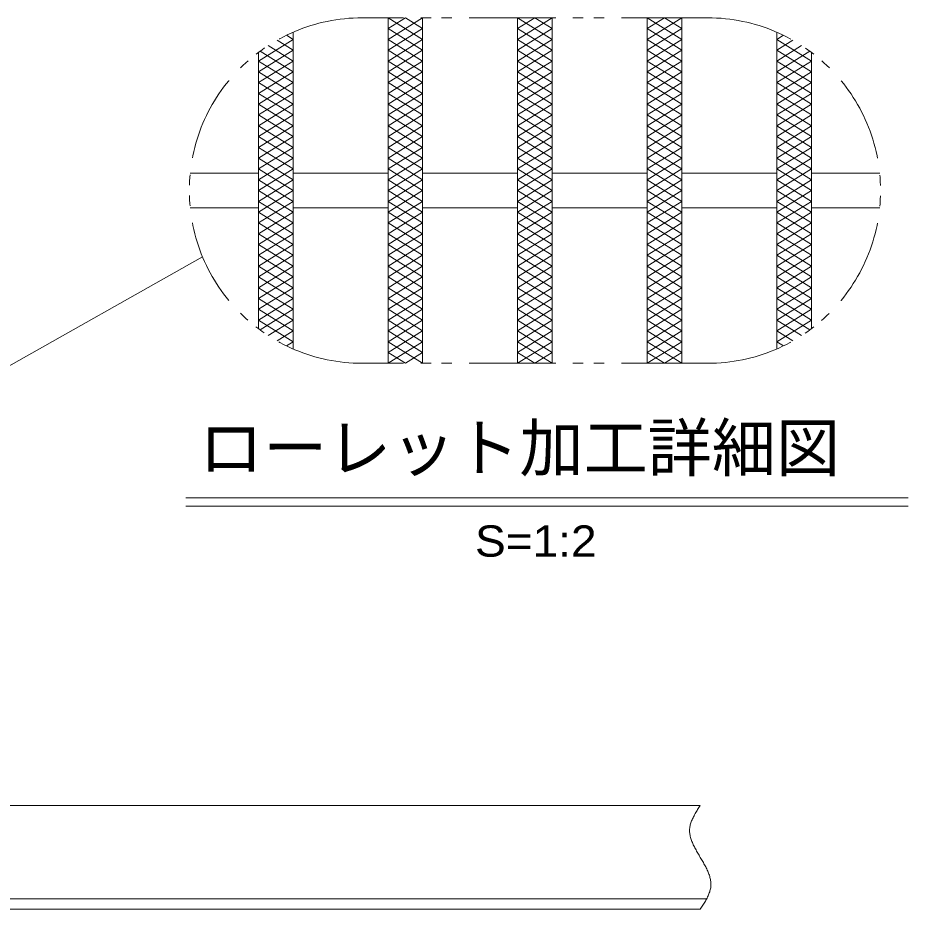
# Model space of a CAD drawing. Units: millimetres, scale not verified. Extents: x -1050 to 1050, y -742 to 742.
# Drawn here: x 212.1 to 469.7, y 152.5 to 410.5 of the extents above; entities that cross this region are included whole.
import ezdxf
from ezdxf.enums import TextEntityAlignment as Align

# ---------------------------------------------------------------- set-up
doc = ezdxf.new("R2010")
doc.units = ezdxf.units.MM
doc.header["$LTSCALE"] = 5
doc.linetypes.add('DOUBLE_CHAIN1', pattern=[8.8, 5, -1, 0.6, -0.6, 0.6, -1])
for name, color, linetype, lineweight in [('0-1_寸法注釈', 2, 'Continuous', 9), ('0-4_蓋', 5, 'Continuous', 9), ('0-5_ハッチング', 4, 'Continuous', 9), ('0-6_想像線', 134, 'DOUBLE_CHAIN1', 9), ('0-8_枠', 7, 'Continuous', 9)]:
    doc.layers.add(name, color=color, linetype=linetype, lineweight=lineweight)
doc.styles.add('HG丸ｺﾞｼｯｸM-PRO', font='')
doc.styles.get('HG丸ｺﾞｼｯｸM-PRO').set_extended_font_data('HG丸ｺﾞｼｯｸM-PRO')

msp = doc.modelspace()

# ---------------------------------------------------------------- linework, layer by layer
at = {"layer": '0-1_寸法注釈'}
for p, q in [((265.531, 341.334), (134.668, 267.478)), ((260.662, 271.602), (469.701, 271.602)), ((260.662, 269.102), (469.701, 269.102))]:
    msp.add_line(p, q, dxfattribs=at)
at = {"layer": '0-4_蓋'}
for p, q in [((319.207, 410.513), (319.207, 310.513)), ((319.207, 410.513), (319.207, 310.513)), ((329.207, 410.513), (329.207, 310.513)), ((329.207, 410.513), (329.207, 310.513)), ((356.707, 410.513), (356.707, 310.513)), ((356.707, 410.513), (356.707, 310.513)), ((366.707, 410.513), (366.707, 310.513)), ((366.707, 410.513), (366.707, 310.513)), ((394.207, 410.513), (394.207, 310.513)), ((394.207, 410.513), (394.207, 310.513)), ((404.207, 410.513), (404.207, 310.513)), ((404.207, 410.513), (404.207, 310.513)), ((291.707, 406.338), (291.707, 314.687)), ((291.707, 406.338), (291.707, 314.687)), ((431.707, 406.338), (431.707, 314.687)), ((431.707, 406.338), (431.707, 314.687)), ((281.707, 400.513), (281.707, 320.513)), ((281.707, 400.513), (281.707, 320.513)), ((441.707, 400.513), (441.707, 320.513)), ((441.707, 400.513), (441.707, 320.513)), ((261.957, 365.513), (281.707, 365.513)), ((291.707, 365.513), (319.207, 365.513)), ((329.207, 365.513), (356.707, 365.513)), ((366.707, 365.513), (394.207, 365.513)), ((404.207, 365.513), (431.707, 365.513)), ((441.707, 365.513), (461.456, 365.513)), ((261.957, 355.513), (281.707, 355.513)), ((291.707, 355.513), (319.207, 355.513)), ((329.207, 355.513), (356.707, 355.513)), ((366.707, 355.513), (394.207, 355.513)), ((404.207, 355.513), (431.707, 355.513)), ((441.707, 355.513), (461.456, 355.513))]:
    msp.add_line(p, q, dxfattribs=at)
at = {"layer": '0-5_ハッチング'}
for p, q in [((319.207, 404.263), (329.207, 410.513)), ((319.207, 410.513), (329.207, 404.263)), ((319.207, 407.388), (324.207, 410.513)), ((324.207, 410.513), (329.207, 407.388)), ((356.707, 404.263), (366.707, 410.513)), ((356.707, 410.513), (366.707, 404.263)), ((356.707, 407.388), (361.707, 410.513)), ((361.707, 410.513), (366.707, 407.388)), ((394.207, 404.263), (404.207, 410.513)), ((394.207, 410.513), (404.207, 404.263)), ((394.207, 407.388), (399.207, 410.513)), ((399.207, 410.513), (404.207, 407.388)), ((289.797, 405.456), (291.707, 404.263)), ((319.207, 401.138), (329.207, 407.388)), ((319.207, 407.388), (329.207, 401.138)), ((356.707, 401.138), (366.707, 407.388)), ((356.707, 407.388), (366.707, 401.138)), ((394.207, 401.138), (404.207, 407.388)), ((394.207, 407.388), (404.207, 401.138)), ((431.707, 404.263), (433.617, 405.456)), ((281.707, 398.013), (291.707, 404.263)), ((287.082, 404.028), (291.707, 401.138)), ((319.207, 398.013), (329.207, 404.263)), ((319.207, 404.263), (329.207, 398.013)), ((356.707, 398.013), (366.707, 404.263)), ((356.707, 404.263), (366.707, 398.013)), ((394.207, 398.013), (404.207, 404.263)), ((394.207, 404.263), (404.207, 398.013)), ((431.707, 404.263), (441.707, 398.013)), ((431.707, 401.138), (436.332, 404.028)), ((281.707, 394.888), (291.707, 401.138)), ((282.164, 400.852), (291.707, 394.888)), ((284.543, 402.49), (291.707, 398.013)), ((319.207, 394.888), (329.207, 401.138)), ((319.207, 401.138), (329.207, 394.888)), ((356.707, 394.888), (366.707, 401.138)), ((356.707, 401.138), (366.707, 394.888)), ((394.207, 394.888), (404.207, 401.138)), ((394.207, 401.138), (404.207, 394.888)), ((431.707, 398.013), (438.871, 402.49)), ((431.707, 401.138), (441.707, 394.888)), ((431.707, 394.888), (441.249, 400.852)), ((281.707, 398.013), (291.707, 391.763)), ((281.707, 391.763), (291.707, 398.013)), ((319.207, 398.013), (329.207, 391.763)), ((319.207, 391.763), (329.207, 398.013)), ((356.707, 398.013), (366.707, 391.763)), ((356.707, 391.763), (366.707, 398.013)), ((394.207, 398.013), (404.207, 391.763)), ((394.207, 391.763), (404.207, 398.013)), ((431.707, 398.013), (441.707, 391.763)), ((431.707, 391.763), (441.707, 398.013)), ((281.707, 394.888), (291.707, 388.638)), ((281.707, 388.638), (291.707, 394.888)), ((319.207, 394.888), (329.207, 388.638)), ((319.207, 388.638), (329.207, 394.888)), ((356.707, 394.888), (366.707, 388.638)), ((356.707, 388.638), (366.707, 394.888)), ((394.207, 394.888), (404.207, 388.638)), ((394.207, 388.638), (404.207, 394.888)), ((431.707, 394.888), (441.707, 388.638)), ((431.707, 388.638), (441.707, 394.888)), ((281.707, 391.763), (291.707, 385.513)), ((281.707, 385.513), (291.707, 391.763)), ((319.207, 391.763), (329.207, 385.513)), ((319.207, 385.513), (329.207, 391.763)), ((356.707, 391.763), (366.707, 385.513)), ((356.707, 385.513), (366.707, 391.763)), ((394.207, 391.763), (404.207, 385.513)), ((394.207, 385.513), (404.207, 391.763)), ((431.707, 391.763), (441.707, 385.513)), ((431.707, 385.513), (441.707, 391.763)), ((281.707, 388.638), (291.707, 382.388)), ((281.707, 382.388), (291.707, 388.638)), ((319.207, 388.638), (329.207, 382.388)), ((319.207, 382.388), (329.207, 388.638)), ((356.707, 388.638), (366.707, 382.388)), ((356.707, 382.388), (366.707, 388.638)), ((394.207, 388.638), (404.207, 382.388)), ((394.207, 382.388), (404.207, 388.638)), ((431.707, 388.638), (441.707, 382.388)), ((431.707, 382.388), (441.707, 388.638)), ((281.707, 385.513), (291.707, 379.263)), ((281.707, 379.263), (291.707, 385.513)), ((319.207, 379.263), (329.207, 385.513)), ((319.207, 385.513), (329.207, 379.263)), ((356.707, 385.513), (366.707, 379.263)), ((356.707, 379.263), (366.707, 385.513)), ((394.207, 385.513), (404.207, 379.263)), ((394.207, 379.263), (404.207, 385.513)), ((431.707, 385.513), (441.707, 379.263)), ((431.707, 379.263), (441.707, 385.513)), ((281.707, 382.388), (291.707, 376.138)), ((281.707, 376.138), (291.707, 382.388)), ((319.207, 382.388), (329.207, 376.138)), ((319.207, 376.138), (329.207, 382.388)), ((356.707, 382.388), (366.707, 376.138)), ((356.707, 376.138), (366.707, 382.388)), ((394.207, 382.388), (404.207, 376.138)), ((394.207, 376.138), (404.207, 382.388)), ((431.707, 382.388), (441.707, 376.138)), ((431.707, 376.138), (441.707, 382.388)), ((281.707, 373.013), (291.707, 379.263)), ((281.707, 379.263), (291.707, 373.013)), ((319.207, 373.013), (329.207, 379.263)), ((319.207, 379.263), (329.207, 373.013)), ((356.707, 373.013), (366.707, 379.263)), ((356.707, 379.263), (366.707, 373.013)), ((394.207, 373.013), (404.207, 379.263)), ((394.207, 379.263), (404.207, 373.013)), ((431.707, 373.013), (441.707, 379.263)), ((431.707, 379.263), (441.707, 373.013)), ((281.707, 369.888), (291.707, 376.138)), ((281.707, 376.138), (291.707, 369.888)), ((319.207, 369.888), (329.207, 376.138)), ((319.207, 376.138), (329.207, 369.888)), ((356.707, 369.888), (366.707, 376.138)), ((356.707, 376.138), (366.707, 369.888)), ((394.207, 369.888), (404.207, 376.138)), ((394.207, 376.138), (404.207, 369.888)), ((431.707, 369.888), (441.707, 376.138)), ((431.707, 376.138), (441.707, 369.888)), ((281.707, 366.763), (291.707, 373.013)), ((281.707, 373.013), (291.707, 366.763)), ((319.207, 366.763), (329.207, 373.013)), ((319.207, 373.013), (329.207, 366.763)), ((356.707, 366.763), (366.707, 373.013)), ((356.707, 373.013), (366.707, 366.763)), ((394.207, 366.763), (404.207, 373.013)), ((394.207, 373.013), (404.207, 366.763)), ((431.707, 366.763), (441.707, 373.013)), ((431.707, 373.013), (441.707, 366.763)), ((281.707, 363.638), (291.707, 369.888)), ((281.707, 369.888), (291.707, 363.638)), ((319.207, 363.638), (329.207, 369.888)), ((319.207, 369.888), (329.207, 363.638)), ((356.707, 363.638), (366.707, 369.888)), ((356.707, 369.888), (366.707, 363.638)), ((394.207, 363.638), (404.207, 369.888)), ((394.207, 369.888), (404.207, 363.638)), ((431.707, 363.638), (441.707, 369.888)), ((431.707, 369.888), (441.707, 363.638)), ((281.707, 360.513), (291.707, 366.763)), ((281.707, 366.763), (291.707, 360.513)), ((319.207, 360.513), (329.207, 366.763)), ((319.207, 366.763), (329.207, 360.513)), ((356.707, 360.513), (366.707, 366.763)), ((356.707, 366.763), (366.707, 360.513)), ((394.207, 360.513), (404.207, 366.763)), ((394.207, 366.763), (404.207, 360.513)), ((431.707, 360.513), (441.707, 366.763)), ((431.707, 366.763), (441.707, 360.513)), ((281.707, 357.388), (291.707, 363.638)), ((281.707, 363.638), (291.707, 357.388)), ((319.207, 357.388), (329.207, 363.638)), ((319.207, 363.638), (329.207, 357.388)), ((356.707, 357.388), (366.707, 363.638)), ((356.707, 363.638), (366.707, 357.388)), ((394.207, 357.388), (404.207, 363.638)), ((394.207, 363.638), (404.207, 357.388)), ((431.707, 357.388), (441.707, 363.638)), ((431.707, 363.638), (441.707, 357.388)), ((281.707, 354.263), (291.707, 360.513)), ((281.707, 360.513), (291.707, 354.263)), ((319.207, 354.263), (329.207, 360.513)), ((319.207, 360.513), (329.207, 354.263)), ((356.707, 354.263), (366.707, 360.513)), ((356.707, 360.513), (366.707, 354.263)), ((394.207, 354.263), (404.207, 360.513)), ((394.207, 360.513), (404.207, 354.263)), ((431.707, 354.263), (441.707, 360.513)), ((431.707, 360.513), (441.707, 354.263)), ((281.707, 351.138), (291.707, 357.388)), ((281.707, 357.388), (291.707, 351.138)), ((319.207, 351.138), (329.207, 357.388)), ((319.207, 357.388), (329.207, 351.138)), ((356.707, 351.138), (366.707, 357.388)), ((356.707, 357.388), (366.707, 351.138)), ((394.207, 351.138), (404.207, 357.388)), ((394.207, 357.388), (404.207, 351.138)), ((431.707, 351.138), (441.707, 357.388)), ((431.707, 357.388), (441.707, 351.138)), ((281.707, 348.013), (291.707, 354.263)), ((281.707, 354.263), (291.707, 348.013)), ((319.207, 348.013), (329.207, 354.263)), ((319.207, 354.263), (329.207, 348.013)), ((356.707, 348.013), (366.707, 354.263)), ((356.707, 354.263), (366.707, 348.013)), ((394.207, 348.013), (404.207, 354.263)), ((394.207, 354.263), (404.207, 348.013)), ((431.707, 348.013), (441.707, 354.263)), ((431.707, 354.263), (441.707, 348.013)), ((281.707, 344.888), (291.707, 351.138)), ((281.707, 351.138), (291.707, 344.888)), ((319.207, 344.888), (329.207, 351.138)), ((319.207, 351.138), (329.207, 344.888)), ((356.707, 344.888), (366.707, 351.138)), ((356.707, 351.138), (366.707, 344.888)), ((394.207, 344.888), (404.207, 351.138)), ((394.207, 351.138), (404.207, 344.888)), ((431.707, 344.888), (441.707, 351.138)), ((431.707, 351.138), (441.707, 344.888)), ((281.707, 341.763), (291.707, 348.013)), ((281.707, 348.013), (291.707, 341.763)), ((319.207, 341.763), (329.207, 348.013)), ((319.207, 348.013), (329.207, 341.763)), ((356.707, 341.763), (366.707, 348.013)), ((356.707, 348.013), (366.707, 341.763)), ((394.207, 341.763), (404.207, 348.013)), ((394.207, 348.013), (404.207, 341.763)), ((431.707, 341.763), (441.707, 348.013)), ((431.707, 348.013), (441.707, 341.763)), ((281.707, 338.638), (291.707, 344.888)), ((281.707, 344.888), (291.707, 338.638)), ((319.207, 338.638), (329.207, 344.888)), ((319.207, 344.888), (329.207, 338.638)), ((356.707, 338.638), (366.707, 344.888)), ((356.707, 344.888), (366.707, 338.638)), ((394.207, 338.638), (404.207, 344.888)), ((394.207, 344.888), (404.207, 338.638)), ((431.707, 338.638), (441.707, 344.888)), ((431.707, 344.888), (441.707, 338.638)), ((281.707, 335.513), (291.707, 341.763)), ((281.707, 341.763), (291.707, 335.513)), ((319.207, 335.513), (329.207, 341.763)), ((319.207, 341.763), (329.207, 335.513)), ((356.707, 335.513), (366.707, 341.763)), ((356.707, 341.763), (366.707, 335.513)), ((394.207, 335.513), (404.207, 341.763)), ((394.207, 341.763), (404.207, 335.513)), ((431.707, 335.513), (441.707, 341.763)), ((431.707, 341.763), (441.707, 335.513)), ((281.707, 338.638), (291.707, 332.388)), ((281.707, 332.388), (291.707, 338.638)), ((319.207, 338.638), (329.207, 332.388)), ((319.207, 332.388), (329.207, 338.638)), ((356.707, 338.638), (366.707, 332.388)), ((356.707, 332.388), (366.707, 338.638)), ((394.207, 338.638), (404.207, 332.388)), ((394.207, 332.388), (404.207, 338.638)), ((431.707, 338.638), (441.707, 332.388)), ((431.707, 332.388), (441.707, 338.638)), ((281.707, 335.513), (291.707, 329.263)), ((281.707, 329.263), (291.707, 335.513)), ((319.207, 335.513), (329.207, 329.263)), ((319.207, 329.263), (329.207, 335.513)), ((356.707, 335.513), (366.707, 329.263)), ((356.707, 329.263), (366.707, 335.513)), ((394.207, 335.513), (404.207, 329.263)), ((394.207, 329.263), (404.207, 335.513)), ((431.707, 335.513), (441.707, 329.263)), ((431.707, 329.263), (441.707, 335.513)), ((281.707, 332.388), (291.707, 326.138)), ((281.707, 326.138), (291.707, 332.388)), ((319.207, 332.388), (329.207, 326.138)), ((319.207, 326.138), (329.207, 332.388)), ((356.707, 332.388), (366.707, 326.138)), ((356.707, 326.138), (366.707, 332.388)), ((394.207, 332.388), (404.207, 326.138)), ((394.207, 326.138), (404.207, 332.388)), ((431.707, 332.388), (441.707, 326.138)), ((431.707, 326.138), (441.707, 332.388)), ((281.707, 329.263), (291.707, 323.013)), ((281.707, 323.013), (291.707, 329.263)), ((319.207, 329.263), (329.207, 323.013)), ((319.207, 323.013), (329.207, 329.263)), ((356.707, 329.263), (366.707, 323.013)), ((356.707, 323.013), (366.707, 329.263)), ((394.207, 329.263), (404.207, 323.013)), ((394.207, 323.013), (404.207, 329.263)), ((431.707, 329.263), (441.707, 323.013)), ((431.707, 323.013), (441.707, 329.263)), ((281.707, 326.138), (291.707, 319.888)), ((282.164, 320.173), (291.707, 326.138)), ((319.207, 326.138), (329.207, 319.888)), ((319.207, 319.888), (329.207, 326.138)), ((356.707, 326.138), (366.707, 319.888)), ((356.707, 319.888), (366.707, 326.138)), ((394.207, 326.138), (404.207, 319.888)), ((394.207, 319.888), (404.207, 326.138)), ((431.707, 326.138), (441.249, 320.173)), ((431.707, 319.888), (441.707, 326.138)), ((281.707, 323.013), (291.707, 316.763)), ((284.543, 318.535), (291.707, 323.013)), ((319.207, 323.013), (329.207, 316.763)), ((319.207, 316.763), (329.207, 323.013)), ((356.707, 323.013), (366.707, 316.763)), ((356.707, 316.763), (366.707, 323.013)), ((394.207, 323.013), (404.207, 316.763)), ((394.207, 316.763), (404.207, 323.013)), ((431.707, 316.763), (441.707, 323.013)), ((431.707, 323.013), (438.871, 318.535)), ((287.082, 316.997), (291.707, 319.888)), ((319.207, 319.888), (329.207, 313.638)), ((319.207, 313.638), (329.207, 319.888)), ((356.707, 319.888), (366.707, 313.638)), ((356.707, 313.638), (366.707, 319.888)), ((394.207, 319.888), (404.207, 313.638)), ((394.207, 313.638), (404.207, 319.888)), ((431.707, 319.888), (436.332, 316.997)), ((289.797, 315.569), (291.707, 316.763)), ((319.207, 316.763), (329.207, 310.513)), ((319.207, 310.513), (329.207, 316.763)), ((356.707, 316.763), (366.707, 310.513)), ((356.707, 310.513), (366.707, 316.763)), ((394.207, 316.763), (404.207, 310.513)), ((394.207, 310.513), (404.207, 316.763)), ((431.707, 316.763), (433.617, 315.569)), ((319.207, 313.638), (324.207, 310.513)), ((324.207, 310.513), (329.207, 313.638)), ((356.707, 313.638), (361.707, 310.513)), ((361.707, 310.513), (366.707, 313.638)), ((394.207, 313.638), (399.207, 310.513)), ((399.207, 310.513), (404.207, 313.638))]:
    msp.add_line(p, q, dxfattribs=at)
at = {"layer": '0-6_想像線'}
for p, q in [((411.707, 410.513), (311.707, 410.513)), ((411.707, 310.513), (311.707, 310.513))]:
    msp.add_line(p, q, dxfattribs=at)
for points in [[(409.55, 182.475), (409.359, 182.182), (409.169, 181.888), (408.98, 181.595), (408.792, 181.301), (408.608, 181.007), (408.427, 180.714), (408.249, 180.42), (408.076, 180.126), (407.909, 179.831), (407.747, 179.537), (407.592, 179.242), (407.443, 178.947), (407.303, 178.652), (407.171, 178.357), (407.048, 178.061), (406.935, 177.765), (406.832, 177.468), (406.741, 177.172), (406.661, 176.874), (406.593, 176.577), (406.538, 176.279), (406.497, 175.98), (406.47, 175.681), (406.458, 175.381), (406.46, 175.081), (406.476, 174.781), (406.505, 174.48), (406.547, 174.178), (406.601, 173.876), (406.666, 173.574), (406.743, 173.272), (406.829, 172.969), (406.926, 172.665), (407.032, 172.362), (407.147, 172.058), (407.27, 171.753), (407.401, 171.449), (407.538, 171.144), (407.683, 170.839)], [(407.683, 170.839), (407.833, 170.534), (407.989, 170.229), (408.15, 169.923), (408.316, 169.617), (408.485, 169.312), (408.657, 169.006), (408.833, 168.7), (409.01, 168.394), (409.189, 168.087), (409.369, 167.781), (409.55, 167.475), (409.55, 167.475)], [(411.417, 164.111), (411.267, 164.416), (411.111, 164.721), (410.95, 165.027), (410.784, 165.333), (410.615, 165.638), (410.443, 165.944), (410.267, 166.25), (410.09, 166.556), (409.911, 166.863), (409.731, 167.169), (409.55, 167.475)], [(409.55, 152.475), (409.741, 152.768), (409.931, 153.062), (410.12, 153.355), (410.308, 153.649), (410.492, 153.943), (410.673, 154.236), (410.851, 154.53), (411.024, 154.824), (411.191, 155.119), (411.353, 155.413), (411.508, 155.708), (411.657, 156.003), (411.797, 156.298), (411.929, 156.593), (412.052, 156.889), (412.165, 157.185), (412.268, 157.481), (412.359, 157.778), (412.439, 158.076), (412.507, 158.373), (412.562, 158.671), (412.603, 158.97), (412.63, 159.269), (412.642, 159.569), (412.64, 159.869), (412.624, 160.169), (412.595, 160.47), (412.553, 160.772), (412.499, 161.074), (412.434, 161.376), (412.357, 161.678), (412.271, 161.981), (412.174, 162.285), (412.068, 162.588), (411.953, 162.892), (411.83, 163.197), (411.699, 163.501), (411.562, 163.806), (411.417, 164.111)]]:
    msp.add_lwpolyline(points, dxfattribs=at)
for centre, start, end in [((311.707, 360.513), 90, 270), ((411.707, 360.513), 270, 90)]:
    msp.add_arc(centre, 50, start, end, dxfattribs=at)
at = {"layer": '0-8_枠'}
for p, q in [((204.55, 182.475), (409.55, 182.475)), ((-792.45, 155.475), (411.386, 155.475)), ((-795.45, 152.475), (409.55, 152.475))]:
    msp.add_line(p, q, dxfattribs=at)

# ---------------------------------------------------------------- texts
at = {"layer": '0-1_寸法注釈', "color": 7, "style": 'HG丸ｺﾞｼｯｸM-PRO'}
msp.add_text('ローレット加工詳細図', height=13.6, dxfattribs=at).set_placement((264.475, 275.175), align=Align.BOTTOM_LEFT)
at = {"layer": '0-1_寸法注釈', "color": 7, "style": 'HG丸ｺﾞｼｯｸM-PRO', "width": 1.1}
msp.add_text('S=1:2', height=9.054, dxfattribs=at).set_placement((344.374, 251.807), align=Align.BOTTOM_LEFT)

doc.saveas('drawing.dxf')
